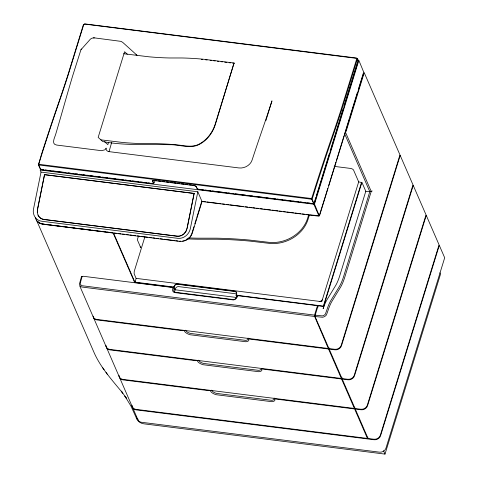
<?xml version="1.0" encoding="UTF-8"?>
<svg xmlns="http://www.w3.org/2000/svg" width="478" height="478" viewBox="0 0 478 478"><rect width="100%" height="100%" fill="white"/><g stroke="black" fill="none" stroke-linecap="round" stroke-linejoin="round"><path stroke-width="0.72" d="M356.57 58.304L356.737 58.848L341.071 109.641A654.848 211.545 -82.8 0 1 332.007 136.762A1050.758 339.44 -82.8 0 0 314.829 188.517L311.847 197.976L311.029 198.472L39.298 164.348L38.843 163.697L41.825 154.239A1050.758 339.44 -82.8 0 1 59.003 102.483A654.848 211.545 -82.8 0 0 68.061 75.363L83.734 24.569L84.546 24.067L357.305 58.447L358.171 61.136L314.44 202.923L313.622 203.724L198.095 189.36L197.306 188.929L195.92 186.301L194.038 185.572L153.844 180.529L152.41 180.839L153.39 183.606L154.215 182.805L155.147 180.439M357.819 61.333L358.201 60.21L357.64 58.925L356.516 58.017L84.791 23.9L83.375 24.766L67.703 75.566A655.392 211.718 -82.8 0 1 58.639 102.71A1050.285 339.284 -82.8 0 0 41.467 154.442L38.455 164.814L40.17 168.764L41.299 169.672L152.799 183.672L153.856 183.002M236.998 297.537L175.121 289.77L174.082 287.427L134.975 282.522L136.122 278.369L134.354 274.306A2.719 0.878 -82.8 0 1 134.467 270.608L144.792 237.142M314.638 316.478L314.954 313.777L317.452 305.675L238.642 295.78L236.735 296.199L235.989 298.147A3.083 2.563 -23.5 0 1 233.611 299.604L175.05 292.249A3.083 2.563 -23.5 0 1 173.711 290.331L174.177 288.342L171.668 287.374L83.357 276.284L81.451 276.696L79.491 283.848A5.067 4.212 -23.5 0 0 81.69 287.003L314.638 316.478L328.326 348.486L96.783 319.412A5.437 4.517 -23.5 0 1 93.24 316.986L79.76 285.981M315.277 316.555L322.554 317.249A5.067 4.212 -23.5 0 0 326.462 314.859L328.213 309.977A30.49 9.847 -82.8 0 1 331.762 301.636L340.641 287.063A33.657 10.874 -82.8 0 0 344.56 277.861L371.221 191.427L345.492 132.263L346.192 131.145L364.218 72.692L399.961 154.896L341.232 345.301A5.437 4.517 -23.5 0 1 334.702 349.287L328.966 348.57L315.48 317.559L315.594 313.861L318.091 305.759L323.833 306.476L323.152 308.686A32.074 10.361 -82.8 0 1 326.886 299.915L335.759 285.342A32.074 10.361 -82.8 0 0 339.494 276.571L365.801 191.29L362.031 182.626L358.691 181.879L353.577 170.114A2.719 1.231 17.1 0 0 350.422 168.411L334.158 166.368M37.386 212.507L37.541 209.585L44.538 174.631L37.439 209.495L37.29 212.411L38.067 215.088A8.729 8.042 -46.8 0 0 44.09 219.522L176.962 236.21A8.729 8.042 -46.8 0 0 179.722 236.096M81.409 277.348L81.451 276.696M152.948 180.547L153.408 180.373L152.978 180.959L153.683 183.283M173.61 286.686L174.082 287.427L174.416 286.346A2.802 2.33 -23.5 0 1 177.786 284.291L234.567 291.419A2.802 2.33 -23.5 0 1 236.461 294.131L236.09 295.458L236.694 296.844L236.735 296.199M109.008 151.681L111.744 142.205M41.03 172.092L33.484 209.155C32.295 214.544 35.844 220.525 41.496 221.218L177.888 238.343C183.725 238.94 189.091 234.447 190.286 228.843L197.826 191.78L41.03 172.092L40.122 170.013L313.813 204.214L314.763 203.293L358.853 60.348L363.848 72.483L319.507 215.757L318.396 216.134L202.021 201.525L197.826 191.78M44.538 174.631L194.128 193.417L187.029 228.275L186.02 231.089L184.347 233.378A8.729 8.042 -46.8 0 1 176.866 236.114L43.994 219.432A8.729 8.042 -46.8 0 1 37.971 214.998M187.274 227.642L194.128 193.417M108.512 142.498L107.855 144.637L104.551 141.661M82.162 276.308L80.25 283.191A4.057 3.37 -23.5 0 0 82.013 285.719L314.679 315.122M138.417 236.234L137.323 239.783L140.789 247.753A5.437 2.462 17.1 0 0 140.162 246.863M123.623 53.727L149.017 56.81A181.777 82.324 17.1 0 0 169.606 57.975L181.939 57.975A181.777 82.324 17.1 0 1 202.529 59.141L234.053 62.994L215.094 124.459C212.561 132.269 207.41 139.295 200.288 143.49C192.891 148.174 184.149 145.461 176.107 144.792A181.777 82.324 17.1 0 0 155.517 143.627L143.185 143.627A181.777 82.324 17.1 0 1 122.595 142.462L100.888 139.845M234.053 62.994L215.243 124.806C212.274 133.965 205.612 142.277 196.404 145.653C187.555 148.18 178.449 144.428 169.451 144.709C147.206 144.213 124.836 145.76 102.794 141.56L98.163 137.389L124.585 51.738L127.303 54.193M173.024 287.714L172.504 289.973A4.093 3.4 -23.5 0 0 174.285 292.524L233.431 299.945A4.093 3.4 -23.5 0 0 236.586 298.021L237.446 295.804M193.978 226.62L191.809 233.658L190.495 236.323A10.181 8.461 -23.5 0 1 182.638 241.121M194.851 223.806L196.368 218.882M196.799 217.478L201.794 201.292L205.492 201.758M202.021 201.525L192.156 233.497A10.695 8.891 -23.5 0 1 179.298 241.354L42.936 224.23A10.695 8.891 -23.5 0 1 35.384 217.436M265.864 120.665L271.964 100.876A655.625 211.796 -82.8 0 1 265.959 119.064L262.906 127.984A1048.935 338.854 -82.8 0 0 252.509 158.774L252.055 160.178A10.874 8.837 -21.3 0 1 238.898 167.939L108.942 151.622C107.227 151.478 105.638 149.853 106.2 148.072L104.933 149.799L101.545 150.695L56.685 145.061C50.805 144.278 54.88 137.294 55.753 134.073A884.814 156.796 -67.6 0 0 64.721 103.099L67.296 94.118A552.449 97.9 -67.6 0 1 72.668 75.853L80.913 49.796L90.45 39.088L92.063 38.168L93.694 37.887M236.102 295.296L236.747 293.217A3.059 2.545 -23.5 0 0 235.421 291.311L176.872 283.962A3.059 2.545 -23.5 0 0 174.512 285.402L173.861 287.063L134.88 282.122L113.668 233.336M308.692 214.771L307.593 218.338A32.606 27.097 -23.5 0 1 268.409 242.274L249.146 240.028A287.625 130.261 17.1 0 0 216.564 238.181L197.05 238.181A287.625 130.261 17.1 0 1 188.661 237.924M309.368 215.1L308.047 219.378A32.606 27.097 -23.5 0 1 268.863 243.314L249.594 241.067A287.625 130.261 17.1 0 0 217.018 239.221L197.504 239.221A287.625 130.261 17.1 0 1 187 238.875M314.303 202.409L315.839 197.42M316.281 195.998L321.114 180.32M321.557 178.897L329.246 153.958M330.125 151.108L343.09 109.068M343.969 106.218L351.222 82.706M351.665 81.284L357.598 62.044M327.794 188.416L319.274 215.745L309.762 214.849M328.673 185.572L335.92 162.078M336.357 160.656L344.041 135.74M344.483 134.318L349.31 118.658M349.753 117.235L357.436 92.32M358.315 89.47L363.364 73.098M358.691 181.879L321.742 301.678L136.122 278.369M323.833 306.476L323.385 306.135L361.583 182.291M323.672 306.29L361.87 182.447M105.949 345.582A5.437 4.517 -23.5 0 0 109.815 349.394L341.364 378.468L328.553 349.006L328.978 347.62M341.364 378.468L341.788 377.076M118.986 375.565A5.437 4.517 -23.5 0 0 122.852 379.371L354.395 408.445L341.585 378.988L342.015 377.596M354.395 408.445L354.825 407.053M132.024 405.541A5.437 4.517 -23.5 0 0 135.889 409.353L367.433 438.422L367.857 437.035M136.23 416.924A10.869 9.034 -23.5 0 0 143.896 423.825L385.005 454.1L440.519 274.115L439.933 272.771M187.131 228.364L186.115 231.179L184.448 233.467A8.729 8.042 -46.8 0 1 182.829 234.8M39.005 164.235L38.79 165.292L40.785 169.469M135.053 281.847L134.581 282.307L113.071 232.846L43.205 224.152A10.869 9.034 -23.5 0 1 40.75 223.537M311.793 203.437L313.61 203.58L314.082 203.12M38.837 163.996L38.479 164.408L39.28 165.024L311.005 199.141L312.421 198.286L315.402 188.84A1050.285 339.284 -82.8 0 1 332.574 137.102A655.392 211.718 -82.8 0 0 341.645 109.964L357.311 59.158L357.317 58.639L356.737 58.549M80.913 49.796L81.75 49.007M372.219 191.003L369.805 191.648L365.801 191.29M152.41 180.839L153.002 180.594M153.384 183.462L151.562 183.313M236.281 295.201L323.385 306.135M179.501 241.175L180.756 241.157M94.495 37.893L121.095 41.383L122.786 42.44L136.989 55.233L136.093 54.665M93.264 37.887L94.746 37.893M313.909 203.401L311.668 198.251M319.274 215.745L314.41 203.849M201.328 59.427L202.69 59.517M205.654 59.822L207.141 59.977M210.081 60.312L211.545 60.497M213.738 60.772L215.202 60.951M217.394 61.232L218.852 61.411M221.045 61.686L222.509 61.871M224.702 62.146L226.895 62.421M229.087 62.696L230.545 62.881M232.738 63.156L234.202 63.341M154.818 180.445L157.005 180.726M158.469 180.905L160.662 181.18M162.126 181.365L164.318 181.64M166.511 181.915L168.698 182.19M170.162 182.375L172.355 182.65M173.819 182.835L176.012 183.11M177.469 183.295L179.662 183.57M181.126 183.749L184.048 184.12M185.512 184.299L187.705 184.58M189.163 184.759L191.355 185.034M192.819 185.219L194.277 185.404M41.538 169.499L43.755 169.78M45.231 169.965L47.447 170.24M48.923 170.425L51.14 170.706M52.616 170.891L65.904 172.558M68.121 172.839L70.338 173.114M71.814 173.305L74.03 173.58M75.506 173.765L77.723 174.046M79.199 174.231L81.415 174.506M82.891 174.691L85.108 174.972M86.584 175.157L88.794 175.432M90.276 175.617L93.228 175.994M94.704 176.179L96.92 176.454M98.396 176.639L100.613 176.92M102.089 177.105L104.306 177.38M105.781 177.565L107.998 177.846M109.474 178.031L116.118 178.868M117.594 179.053L119.811 179.328M121.287 179.513L123.503 179.794M124.979 179.979L127.196 180.254M128.672 180.439L130.888 180.72M132.364 180.905L139.008 181.742M140.484 181.927L142.701 182.202M144.177 182.387L146.393 182.668M147.869 182.853L150.086 183.128M199.81 189.372L197.587 189.157L196.07 186.372M201.286 189.557L203.497 189.838M204.966 190.023L207.177 190.298M208.653 190.483L210.864 190.764M212.334 190.949L214.544 191.224M216.02 191.409L222.652 192.24M224.122 192.425L226.333 192.706M227.809 192.891L230.02 193.166M231.489 193.351L233.7 193.632M235.176 193.811L245.489 195.108M246.959 195.293L249.169 195.574M250.645 195.759L252.856 196.034M254.326 196.219L264.645 197.516M266.115 197.701L268.325 197.976M269.801 198.161L272.012 198.442M273.482 198.627L275.692 198.902M277.168 199.087L279.379 199.362M280.849 199.547L283.06 199.828M284.535 200.013L286.746 200.288M288.957 200.569L291.168 200.844M292.638 201.029L294.848 201.31M296.324 201.489L298.535 201.77M300.005 201.955L302.216 202.23M303.691 202.415L305.902 202.696M307.372 202.881L310.318 203.252M44.633 174.721L194.223 193.506M206.968 201.943L217.323 203.246M218.799 203.431L221.021 203.706M222.497 203.897L224.72 204.172M226.196 204.357L228.412 204.638M229.894 204.823L243.206 206.496M245.423 206.771L247.64 207.052M249.122 207.237L251.338 207.518M252.82 207.703L255.037 207.978M256.519 208.163L258.735 208.444M260.211 208.629L262.434 208.91M263.91 209.095L266.132 209.37M267.608 209.561L270.566 209.932M272.048 210.117L274.264 210.392M275.746 210.577L277.963 210.858M279.439 211.043L281.661 211.324M283.137 211.509L285.354 211.79M286.836 211.975L293.492 212.806M294.968 212.997L297.191 213.272M298.666 213.457L300.889 213.738M302.365 213.923L304.582 214.204M306.063 214.389L308.28 214.664M44.693 224.248L41.06 223.459M46.175 224.433L48.398 224.714M49.879 224.899L52.102 225.18M53.584 225.365L55.807 225.646M57.288 225.831L63.95 226.668M65.432 226.853L67.655 227.134M69.137 227.319L71.359 227.6M72.841 227.785L75.064 228.066M76.546 228.251L78.768 228.526M80.25 228.717L90.617 230.014M92.099 230.205L94.321 230.48M95.803 230.665L98.026 230.946M99.508 231.131L101.73 231.412M103.206 231.597L105.429 231.878M106.911 232.063L109.133 232.344M110.615 232.529L112.838 232.804M114.32 232.995L116.542 233.27M118.024 233.455L120.988 233.832M122.47 234.017L124.686 234.292M126.168 234.483L128.391 234.758M129.873 234.943L132.095 235.224M133.577 235.409L135.8 235.69M137.282 235.875L139.504 236.156M140.986 236.341L147.648 237.178M149.13 237.363L151.353 237.644M152.835 237.829L155.057 238.11M156.539 238.295L158.762 238.57M160.244 238.761L162.466 239.036M163.948 239.221L174.315 240.524M175.796 240.709L178.019 240.99M315.319 315.199L322.291 315.886A4.057 3.37 -23.5 0 0 325.422 313.974L327.06 309.35A31.65 10.223 -82.8 0 1 330.746 300.698L339.619 286.125A32.498 10.498 -82.8 0 0 343.401 277.234L369.805 191.648L344.596 133.673M328.553 349.006L249.743 339.111L248.56 338.639L248.883 340.025A6.812 3.083 17.1 0 1 245.746 341.74L190.125 334.755A6.812 3.083 17.1 0 1 185.052 332.007L184.138 330.549L182.763 330.698L97.01 319.931A5.437 4.517 -23.5 0 1 93.144 316.125M341.585 378.988L262.775 369.088L261.597 368.622L261.914 370.002A6.812 3.083 17.1 0 1 258.783 371.717L203.162 364.732A6.812 3.083 17.1 0 1 198.089 361.989L197.175 360.531L195.801 360.681L110.042 349.914A5.437 4.517 -23.5 0 1 106.176 346.102M197.294 188.738L197.874 188.828M40.493 169.051L41.072 169.14M195.705 185.954L195.054 185.834M134.581 282.307L134.975 282.522M134.234 282.343L135.023 282.767M174.177 288.342L174.823 289.076M36.418 219.982L94.566 353.702C101.426 368.538 112.593 380.697 122.828 393.227L121.34 391.124L126.377 398.222L124.848 396.065L130.996 406.133L136.816 418.973M102.597 367.648L104.126 369.805M106.038 372.493L107.526 374.591M185.488 330.184L186.145 331.117A5.802 2.629 17.1 0 0 190.471 333.453L245.501 340.366A5.802 2.629 17.1 0 0 248.178 338.902L248.046 338.036M198.525 360.161L199.177 361.093A5.802 2.629 17.1 0 0 203.503 363.435L258.538 370.342A5.802 2.629 17.1 0 0 261.209 368.885M211.563 390.138L212.214 391.076A5.802 2.629 17.1 0 0 216.54 393.412L271.576 400.325A5.802 2.629 17.1 0 0 274.247 398.861L274.115 397.995M313.813 204.214L318.975 215.931M383.547 450.742L385.005 454.1M317.452 305.675L318.043 307.025M367.433 438.422L354.622 408.965L275.812 399.07L274.629 398.598L274.952 399.978A6.812 3.083 17.1 0 1 271.815 401.693L216.199 394.714A6.812 3.083 17.1 0 1 211.121 391.966L210.206 390.508L208.838 390.657L123.079 379.89A5.437 4.517 -23.5 0 1 119.213 376.084M93.467 317.506L106.277 346.968M106.504 347.488L119.315 376.945M119.542 377.465L132.346 406.921M132.573 407.441L137.969 419.857M311.369 198.436L313.61 203.58M40.188 223.304A10.869 9.034 -23.5 0 1 38.288 222.115M137.646 418.477A5.437 4.517 -23.5 0 0 141.512 422.283L379.43 452.158A5.437 4.517 -23.5 0 0 385.967 448.167L444.689 257.767L439.294 245.351L380.566 435.757A5.437 4.517 -23.5 0 1 374.035 439.742L136.116 409.873A5.437 4.517 -23.5 0 1 132.245 406.061M322.453 299.365A2.719 2.259 -23.5 0 1 319.19 301.361M174.834 292.351A2.719 2.259 -23.5 0 1 174.769 290.929L175.48 288.61A2.719 2.259 -23.5 0 1 178.748 286.621L235.517 293.749A2.719 2.259 -23.5 0 1 236.879 294.376M40.343 223.256A10.181 8.461 -23.5 0 1 38.055 221.69M182.238 235.158A8.729 8.042 -46.8 0 1 180.367 235.935M400.188 155.416L341.459 345.821A5.437 4.517 -23.5 0 1 334.929 349.806L329.187 349.089L341.997 378.546L347.739 379.269A5.437 4.517 -23.5 0 0 354.27 375.278L412.998 184.872L400.188 155.416M413.225 185.392L354.497 375.798A5.437 4.517 -23.5 0 1 347.966 379.789L342.224 379.066L355.035 408.523L360.776 409.246A5.437 4.517 -23.5 0 0 367.307 405.254L426.035 214.855L413.225 185.392M426.257 215.375L367.534 405.774A5.437 4.517 -23.5 0 1 361.004 409.765L355.262 409.043L368.072 438.505L373.808 439.222A5.437 4.517 -23.5 0 0 380.339 435.237L439.067 244.832L426.257 215.375"/></g></svg>
